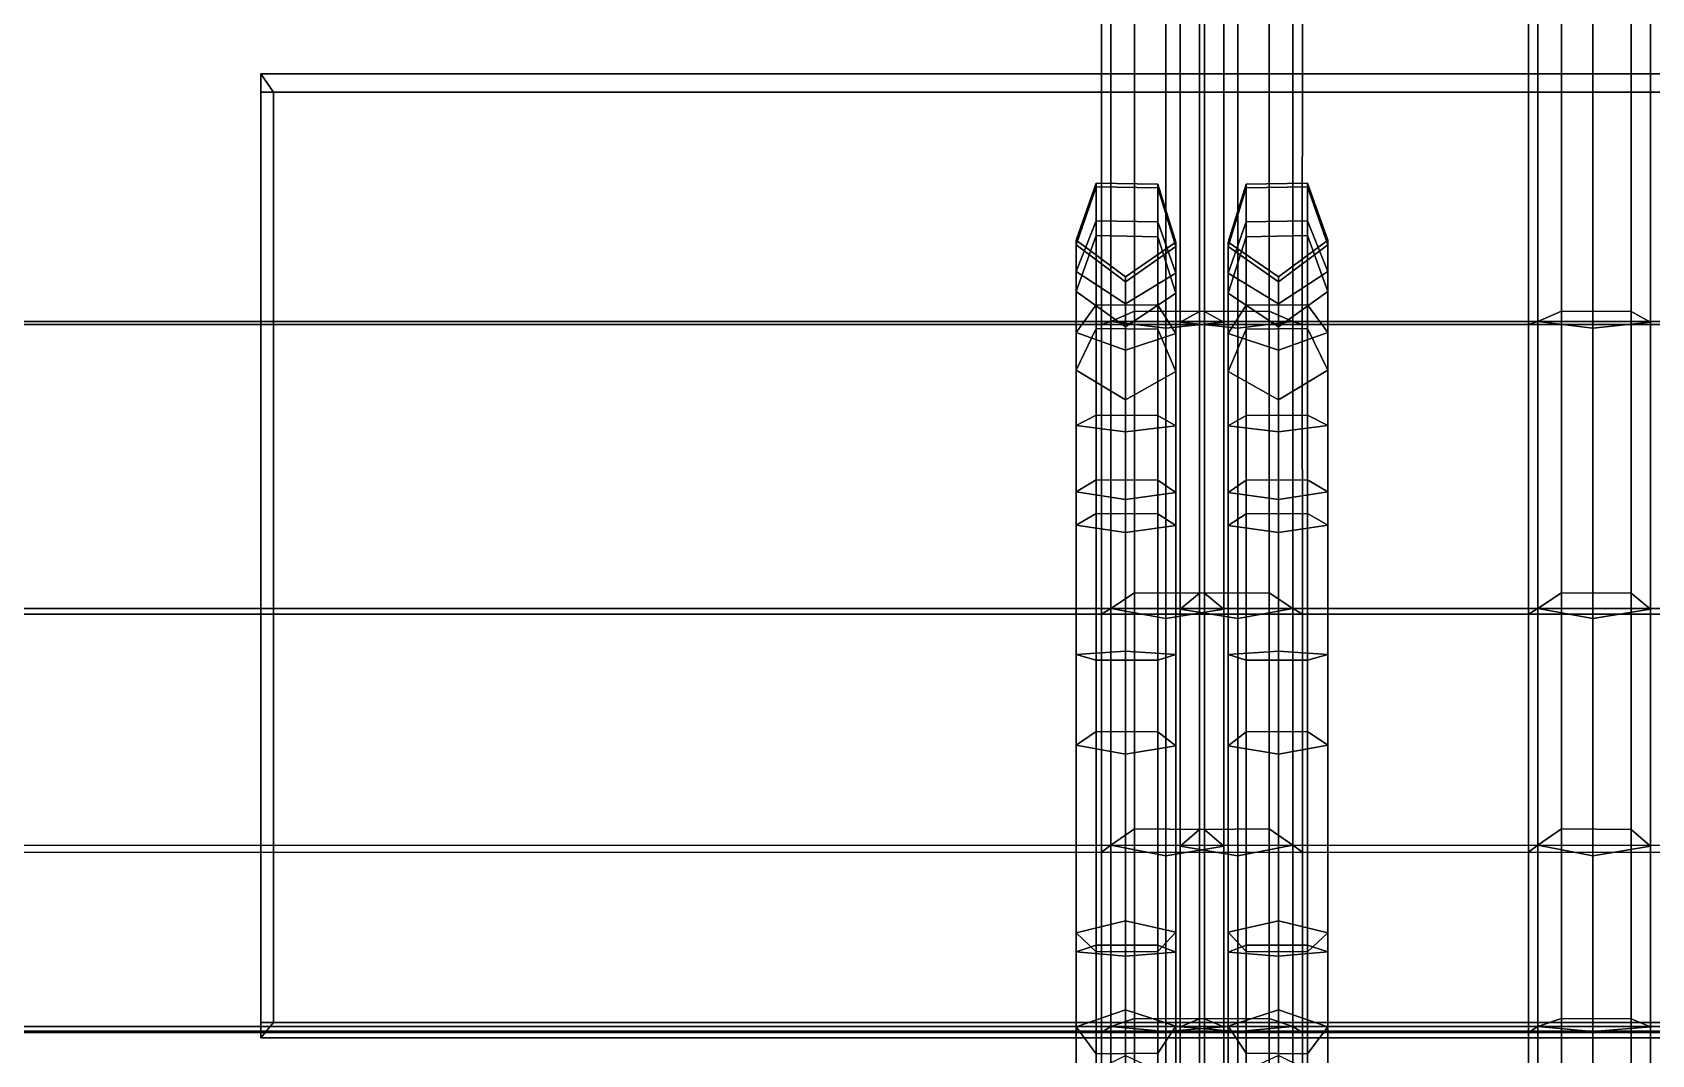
# Model space of a CAD drawing. Extents: x -252 to 252, y 0 to 101.
# Drawn here: x 184.57 to 200.5, y 20.88 to 30.93 of the extents above; entities that cross this region are included whole.
import ezdxf

# ---------------------------------------------------------------- set-up
doc = ezdxf.new("R2010")
doc.units = 0

msp = doc.modelspace()

# ---------------------------------------------------------------- linework, layer by layer
for points in [[(177.478668, 28.08486, 120.299828), (177.478668, 31.3508, 120.196831), (195.184677, 31.350771, 120.203072), (195.184677, 28.085831, 120.306038)], [(195.091949, 31.361679, 119.916084), (177.571457, 31.362648, 119.909859), (177.571716, 28.05822, 120.014549), (195.092224, 28.057987, 120.02076)], [(181.678436, 28.08486, -156.938309), (181.678436, 31.3508, -157.041306), (199.384445, 31.350771, -157.035065), (199.384445, 28.085831, -156.932098)], [(199.291718, 31.361679, -157.322052), (181.771225, 31.362648, -157.328278), (181.771469, 28.05822, -157.223587), (199.291992, 28.057987, -157.217377)], [(195.091949, 31.361679, 119.916084), (195.092224, 28.057987, 120.02076), (195.184677, 28.085831, 120.306038), (195.184677, 31.350771, 120.203072)], [(195.184677, 28.085831, 120.306038), (195.184677, 31.350771, 120.203072), (195.418335, 31.370859, 120.848442), (195.418335, 28.18792, 120.943123)], [(195.725952, 28.019117, 119.8899), (195.725952, 31.337872, 119.782509), (195.184677, 31.350771, 120.203072), (195.184677, 28.085831, 120.306038)], [(195.418335, 28.18792, 120.943123), (195.418335, 31.370859, 120.848442), (196.104126, 31.37015, 120.825722), (196.104126, 28.184299, 120.920418)], [(196.294098, 28.079967, 120.269722), (196.294098, 31.34976, 120.166664), (195.725952, 31.337872, 119.782509), (195.725952, 28.019117, 119.8899)], [(196.055923, 28.184299, -55.427856), (196.055923, 31.37015, -55.33316), (195.865952, 31.34976, -54.674103), (195.865952, 28.079967, -54.777161)], [(195.865952, 28.079967, -54.777161), (195.865952, 31.34976, -54.674103), (196.434097, 31.337872, -54.289948), (196.434097, 28.019117, -54.397339)], [(196.741714, 28.18792, -55.450562), (196.741714, 31.370859, -55.355881), (196.055923, 31.37015, -55.33316), (196.055923, 28.184299, -55.427856)], [(196.104126, 28.184299, 120.920418), (196.104126, 31.37015, 120.825722), (196.294098, 31.34976, 120.166664), (196.294098, 28.079967, 120.269722)], [(196.434097, 28.019117, -54.397339), (196.434097, 31.337872, -54.289948), (196.975372, 31.350771, -54.71051), (196.975372, 28.085831, -54.813477)], [(196.975372, 28.085831, -54.813477), (196.975372, 31.350771, -54.71051), (196.741714, 31.370859, -55.355881), (196.741714, 28.18792, -55.450562)], [(197.0681, 31.361679, -54.423523), (197.067825, 28.057987, -54.528198), (196.975372, 28.085831, -54.813477), (196.975372, 31.350771, -54.71051)], [(214.681381, 28.08486, -54.807266), (214.681381, 31.3508, -54.704269), (196.975372, 31.350771, -54.71051), (196.975372, 28.085831, -54.813477)], [(197.0681, 31.361679, -54.423523), (214.588593, 31.362648, -54.417297), (214.588348, 28.05822, -54.521988), (197.067825, 28.057987, -54.528198)], [(199.291718, 31.361679, -157.322052), (199.291992, 28.057987, -157.217377), (199.384445, 28.085831, -156.932098), (199.384445, 31.350771, -157.035065)], [(199.384445, 28.085831, -156.932098), (199.384445, 31.350771, -157.035065), (199.618103, 31.370859, -156.389694), (199.618103, 28.18792, -156.295013)], [(199.92572, 28.019117, -157.348236), (199.92572, 31.337872, -157.455627), (199.384445, 31.350771, -157.035065), (199.384445, 28.085831, -156.932098)], [(199.618103, 28.18792, -156.295013), (199.618103, 31.370859, -156.389694), (200.303894, 31.37015, -156.412415), (200.303894, 28.184299, -156.317719)], [(200.493866, 28.079967, -156.968414), (200.493866, 31.34976, -157.071472), (199.92572, 31.337872, -157.455627), (199.92572, 28.019117, -157.348236)], [(200.303894, 28.184299, -156.317719), (200.303894, 31.37015, -156.412415), (200.493866, 31.34976, -157.071472), (200.493866, 28.079967, -156.968414)], [(210.676132, 30.520674, 217.137054), (210.55069, 30.340174, 217.200333), (186.821014, 30.340174, 217.200333), (186.821014, 30.520674, 217.137054)], [(186.821014, 21.042135, 202.641571), (186.946457, 21.193691, 202.578308), (186.946457, 30.340174, 202.578308), (186.821014, 30.520674, 202.641571)], [(210.676132, 30.520674, 217.137054), (186.821014, 30.520674, 217.137054), (186.821014, 30.520674, 202.641571), (210.676132, 30.520674, 202.641571)], [(186.821014, 30.520674, 217.137054), (186.821014, 21.042135, 217.137054), (186.821014, 21.042135, 202.641571), (186.821014, 30.520674, 202.641571)], [(186.821014, 30.520674, 202.641571), (186.946457, 30.340174, 202.578308), (210.676132, 30.340174, 202.578308), (210.676132, 30.520674, 202.641571)], [(210.55069, 30.340174, 217.200333), (210.55069, 21.193691, 217.200333), (186.821014, 21.193691, 217.200333), (186.821014, 30.340174, 217.200333)], [(186.946457, 30.340174, 202.578308), (186.946457, 21.193691, 202.578308), (210.676132, 21.193691, 202.578308), (210.676132, 30.340174, 202.578308)], [(195.03978, 29.075703, -53.574966), (195.03978, 29.447998, -51.271744), (194.842575, 28.884644, -51.166534), (194.842575, 28.577467, -53.291565)], [(195.03978, 29.447998, -51.271744), (195.03978, 29.409588, -43.128204), (194.842575, 28.839375, -43.185074), (194.842575, 28.884644, -51.166534)], [(195.03978, 29.409588, -43.128204), (195.03978, 28.930525, -41.526627), (194.842575, 28.382309, -41.693398), (194.842575, 28.839375, -43.185074)], [(195.645813, 29.066545, -53.569473), (195.645813, 29.437653, -51.269669), (195.03978, 29.447998, -51.271744), (195.03978, 29.075703, -53.574966)], [(195.645813, 29.437653, -51.269669), (195.645813, 29.399136, -43.129089), (195.03978, 29.409588, -43.128204), (195.03978, 29.447998, -51.271744)], [(195.645813, 29.399136, -43.129089), (195.645813, 28.920467, -41.529938), (195.03978, 28.930525, -41.526627), (195.03978, 29.409588, -43.128204)], [(195.822968, 28.56266, -53.283508), (195.822968, 28.867884, -51.163849), (195.645813, 29.437653, -51.269669), (195.645813, 29.066545, -53.569473)], [(195.822968, 28.867884, -51.163849), (195.822968, 28.822451, -43.187317), (195.645813, 29.399136, -43.129089), (195.645813, 29.437653, -51.269669)], [(195.822968, 28.822451, -43.187317), (195.822968, 28.366018, -41.698524), (195.645813, 28.920467, -41.529938), (195.645813, 29.399136, -43.129089)], [(196.337097, 28.56266, 118.77607), (196.337097, 28.867884, 116.65641), (196.514252, 29.437653, 116.76223), (196.514252, 29.066545, 119.062035)], [(196.337097, 28.867884, 116.65641), (196.337097, 28.822451, 108.679878), (196.514252, 29.399136, 108.621651), (196.514252, 29.437653, 116.76223)], [(196.337097, 28.822451, 108.679878), (196.337097, 28.366018, 107.191086), (196.514252, 28.920467, 107.022499), (196.514252, 29.399136, 108.621651)], [(196.514252, 29.066545, 119.062035), (196.514252, 29.437653, 116.76223), (197.120285, 29.447998, 116.764305), (197.120285, 29.075703, 119.067528)], [(196.514252, 29.437653, 116.76223), (196.514252, 29.399136, 108.621651), (197.120285, 29.409588, 108.620766), (197.120285, 29.447998, 116.764305)], [(196.514252, 29.399136, 108.621651), (196.514252, 28.920467, 107.022499), (197.120285, 28.930525, 107.019188), (197.120285, 29.409588, 108.620766)], [(197.120285, 29.075703, 119.067528), (197.120285, 29.447998, 116.764305), (197.31749, 28.884644, 116.659096), (197.31749, 28.577467, 118.784126)], [(197.120285, 29.447998, 116.764305), (197.120285, 29.409588, 108.620766), (197.31749, 28.839375, 108.677635), (197.31749, 28.884644, 116.659096)], [(197.120285, 29.409588, 108.620766), (197.120285, 28.930525, 107.019188), (197.31749, 28.382309, 107.185959), (197.31749, 28.839375, 108.677635)], [(195.03978, 28.250811, -54.897232), (195.03978, 29.075703, -53.574966), (194.842575, 28.577467, -53.291565), (194.84256, 27.977509, -54.393555)], [(195.645813, 28.24577, -54.887817), (195.645813, 29.066545, -53.569473), (195.03978, 29.075703, -53.574966), (195.03978, 28.250811, -54.897232)], [(195.822968, 27.969389, -54.378662), (195.822968, 28.56266, -53.283508), (195.645813, 29.066545, -53.569473), (195.645813, 28.24577, -54.887817)], [(196.337097, 27.969389, 119.871223), (196.337097, 28.56266, 118.77607), (196.514252, 29.066545, 119.062035), (196.514252, 28.24577, 120.380379)], [(196.514252, 28.24577, 120.380379), (196.514252, 29.066545, 119.062035), (197.120285, 29.075703, 119.067528), (197.120285, 28.250811, 120.389793)], [(197.120285, 28.250811, 120.389793), (197.120285, 29.075703, 119.067528), (197.31749, 28.577467, 118.784126), (197.31749, 27.977509, 119.886116)], [(195.03978, 28.930525, -41.526627), (195.03978, 28.018412, -40.516891), (194.84256, 27.606424, -40.914551), (194.842575, 28.382309, -41.693398)], [(194.842575, 28.577467, -53.291565), (194.842575, 28.884644, -51.166534), (195.326675, 28.526104, -51.100006), (195.326675, 28.260366, -53.111206)], [(194.842575, 28.884644, -51.166534), (194.842575, 28.839375, -43.185074), (195.326675, 28.476515, -43.221619), (195.326675, 28.526104, -51.100006)], [(194.842575, 28.839375, -43.185074), (194.842575, 28.382309, -41.693398), (195.326675, 28.033419, -41.799698), (195.326675, 28.476515, -43.221619)], [(195.645813, 28.920467, -41.529938), (195.645813, 28.010845, -40.524101), (195.03978, 28.018412, -40.516891), (195.03978, 28.930525, -41.526627)], [(195.326675, 28.260366, -53.111206), (195.326675, 28.526104, -51.100006), (195.822968, 28.867884, -51.163849), (195.822968, 28.56266, -53.283508)], [(195.326675, 28.526104, -51.100006), (195.326675, 28.476515, -43.221619), (195.822968, 28.822451, -43.187317), (195.822968, 28.867884, -51.163849)], [(195.822968, 28.366018, -41.698524), (195.822968, 27.594181, -40.927002), (195.645813, 28.010845, -40.524101), (195.645813, 28.920467, -41.529938)], [(196.337097, 28.366018, 107.191086), (196.337097, 27.594181, 106.419563), (196.514252, 28.010845, 106.016663), (196.514252, 28.920467, 107.022499)], [(196.833374, 28.260366, 118.603767), (196.833374, 28.526104, 116.592567), (196.337097, 28.867884, 116.65641), (196.337097, 28.56266, 118.77607)], [(196.833374, 28.526104, 116.592567), (196.833374, 28.476515, 108.71418), (196.337097, 28.822451, 108.679878), (196.337097, 28.867884, 116.65641)], [(196.514252, 28.920467, 107.022499), (196.514252, 28.010845, 106.016663), (197.120285, 28.018412, 106.009453), (197.120285, 28.930525, 107.019188)], [(197.31749, 28.577467, 118.784126), (197.31749, 28.884644, 116.659096), (196.833374, 28.526104, 116.592567), (196.833374, 28.260366, 118.603767)], [(197.31749, 28.884644, 116.659096), (197.31749, 28.839375, 108.677635), (196.833374, 28.476515, 108.71418), (196.833374, 28.526104, 116.592567)], [(197.31749, 28.839375, 108.677635), (197.31749, 28.382309, 107.185959), (196.833374, 28.033419, 107.292259), (196.833374, 28.476515, 108.71418)], [(197.120285, 28.930525, 107.019188), (197.120285, 28.018412, 106.009453), (197.31749, 27.606424, 106.407112), (197.31749, 28.382309, 107.185959)], [(195.326675, 28.476515, -43.221619), (195.326675, 28.033419, -41.799698), (195.822968, 28.366018, -41.698524), (195.822968, 28.822451, -43.187317)], [(196.833374, 28.476515, 108.71418), (196.833374, 28.033419, 107.292259), (196.337097, 28.366018, 107.191086), (196.337097, 28.822451, 108.679878)], [(194.84256, 27.977509, -54.393555), (194.842575, 28.577467, -53.291565), (195.326675, 28.260366, -53.111206), (195.32666, 27.803577, -54.073151)], [(195.32666, 27.803577, -54.073151), (195.326675, 28.260366, -53.111206), (195.822968, 28.56266, -53.283508), (195.822968, 27.969389, -54.378662)], [(196.833389, 27.803577, 119.565712), (196.833374, 28.260366, 118.603767), (196.337097, 28.56266, 118.77607), (196.337097, 27.969389, 119.871223)], [(197.31749, 27.977509, 119.886116), (197.31749, 28.577467, 118.784126), (196.833374, 28.260366, 118.603767), (196.833389, 27.803577, 119.565712)], [(194.842575, 28.382309, -41.693398), (194.84256, 27.606424, -40.914551), (195.326675, 27.316078, -41.203506), (195.326675, 28.033419, -41.799698)], [(195.326675, 28.033419, -41.799698), (195.326675, 27.316078, -41.203506), (195.822968, 27.594181, -40.927002), (195.822968, 28.366018, -41.698524)], [(196.833374, 28.033419, 107.292259), (196.833374, 27.316078, 106.696068), (196.337097, 27.594181, 106.419563), (196.337097, 28.366018, 107.191086)], [(197.31749, 28.382309, 107.185959), (197.31749, 27.606424, 106.407112), (196.833374, 27.316078, 106.696068), (196.833374, 28.033419, 107.292259)], [(195.03978, 27.164309, -55.393799), (195.03978, 28.250811, -54.897232), (194.84256, 27.977509, -54.393555), (194.842575, 27.064062, -54.829636)], [(195.645813, 27.162468, -55.383484), (195.645813, 28.24577, -54.887817), (195.03978, 28.250811, -54.897232), (195.03978, 27.164309, -55.393799)], [(195.822968, 27.061089, -54.813248), (195.822968, 27.969389, -54.378662), (195.645813, 28.24577, -54.887817), (195.645813, 27.162468, -55.383484)], [(196.337097, 27.061089, 120.305809), (196.337097, 27.969389, 119.871223), (196.514252, 28.24577, 120.380379), (196.514252, 27.162468, 120.876045)], [(196.514252, 27.162468, 120.876045), (196.514252, 28.24577, 120.380379), (197.120285, 28.250811, 120.389793), (197.12027, 27.164309, 120.88636)], [(197.12027, 27.164309, 120.88636), (197.120285, 28.250811, 120.389793), (197.31749, 27.977509, 119.886116), (197.31749, 27.064062, 120.322197)], [(195.184677, 25.264999, 120.757713), (177.478668, 25.263659, 120.752007), (177.478668, 28.08486, 120.299828), (195.184677, 28.085831, 120.306038)], [(177.571716, 28.05822, 120.014549), (177.571655, 25.20673, 120.470039), (195.091934, 25.207611, 120.476234), (195.092224, 28.057987, 120.02076)], [(199.384445, 25.264999, -156.480423), (181.678436, 25.263659, -156.48613), (181.678436, 28.08486, -156.938309), (199.384445, 28.085831, -156.932098)], [(181.771469, 28.05822, -157.223587), (181.771423, 25.20673, -156.768097), (199.291702, 25.207611, -156.761902), (199.291992, 28.057987, -157.217377)], [(195.092224, 28.057987, 120.02076), (195.091934, 25.207611, 120.476234), (195.184677, 25.264999, 120.757713), (195.184677, 28.085831, 120.306038)], [(195.184677, 25.264999, 120.757713), (195.184677, 28.085831, 120.306038), (195.418335, 28.18792, 120.943123), (195.418335, 25.418922, 121.385033)], [(195.725952, 25.164833, 120.349434), (195.725952, 28.019117, 119.8899), (195.184677, 28.085831, 120.306038), (195.184677, 25.264999, 120.757713)], [(195.418335, 25.418922, 121.385033), (195.418335, 28.18792, 120.943123), (196.104126, 28.184299, 120.920418), (196.104126, 25.413471, 121.362831)], [(196.294098, 25.256428, 120.722786), (196.294098, 28.079967, 120.269722), (195.725952, 28.019117, 119.8899), (195.725952, 25.164833, 120.349434)], [(196.055923, 25.413471, -55.87027), (196.055923, 28.184299, -55.427856), (195.865952, 28.079967, -54.777161), (195.865952, 25.256428, -55.230225)], [(195.865952, 25.256428, -55.230225), (195.865952, 28.079967, -54.777161), (196.434097, 28.019117, -54.397339), (196.434097, 25.164833, -54.856873)], [(196.741714, 25.418922, -55.892471), (196.741714, 28.18792, -55.450562), (196.055923, 28.184299, -55.427856), (196.055923, 25.413471, -55.87027)], [(196.104126, 25.413471, 121.362831), (196.104126, 28.184299, 120.920418), (196.294098, 28.079967, 120.269722), (196.294098, 25.256428, 120.722786)], [(196.434097, 25.164833, -54.856873), (196.434097, 28.019117, -54.397339), (196.975372, 28.085831, -54.813477), (196.975372, 25.264999, -55.265152)], [(196.975372, 25.264999, -55.265152), (196.975372, 28.085831, -54.813477), (196.741714, 28.18792, -55.450562), (196.741714, 25.418922, -55.892471)], [(196.975372, 25.264999, -55.265152), (214.681381, 25.263659, -55.259445), (214.681381, 28.08486, -54.807266), (196.975372, 28.085831, -54.813477)], [(197.067825, 28.057987, -54.528198), (197.068115, 25.207611, -54.983673), (196.975372, 25.264999, -55.265152), (196.975372, 28.085831, -54.813477)], [(214.588348, 28.05822, -54.521988), (214.588394, 25.20673, -54.977478), (197.068115, 25.207611, -54.983673), (197.067825, 28.057987, -54.528198)], [(199.291992, 28.057987, -157.217377), (199.291702, 25.207611, -156.761902), (199.384445, 25.264999, -156.480423), (199.384445, 28.085831, -156.932098)], [(199.384445, 25.264999, -156.480423), (199.384445, 28.085831, -156.932098), (199.618103, 28.18792, -156.295013), (199.618103, 25.418922, -155.853104)], [(199.92572, 25.164833, -156.888702), (199.92572, 28.019117, -157.348236), (199.384445, 28.085831, -156.932098), (199.384445, 25.264999, -156.480423)], [(199.618103, 25.418922, -155.853104), (199.618103, 28.18792, -156.295013), (200.303894, 28.184299, -156.317719), (200.303894, 25.413471, -155.875305)], [(200.493866, 25.256428, -156.51535), (200.493866, 28.079967, -156.968414), (199.92572, 28.019117, -157.348236), (199.92572, 25.164833, -156.888702)], [(200.303894, 25.413471, -155.875305), (200.303894, 28.184299, -156.317719), (200.493866, 28.079967, -156.968414), (200.493866, 25.256428, -156.51535)], [(195.03978, 28.018412, -40.516891), (195.03978, 26.528133, -40.12822), (194.842575, 26.40974, -40.688522), (194.84256, 27.606424, -40.914551)], [(194.842575, 27.064062, -54.829636), (194.84256, 27.977509, -54.393555), (195.32666, 27.803577, -54.073151), (195.32666, 27.000288, -54.470627)], [(195.645813, 28.010845, -40.524101), (195.645813, 26.525944, -40.138336), (195.03978, 26.528133, -40.12822), (195.03978, 28.018412, -40.516891)], [(195.32666, 27.000288, -54.470627), (195.32666, 27.803577, -54.073151), (195.822968, 27.969389, -54.378662), (195.822968, 27.061089, -54.813248)], [(195.822968, 27.594181, -40.927002), (195.822968, 26.406208, -40.70536), (195.645813, 26.525944, -40.138336), (195.645813, 28.010845, -40.524101)], [(196.337097, 27.594181, 106.419563), (196.337097, 26.406208, 106.197922), (196.514252, 26.525944, 105.630898), (196.514252, 28.010845, 106.016663)], [(196.833389, 27.000288, 119.963188), (196.833389, 27.803577, 119.565712), (196.337097, 27.969389, 119.871223), (196.337097, 27.061089, 120.305809)], [(196.514252, 28.010845, 106.016663), (196.514252, 26.525944, 105.630898), (197.120285, 26.528133, 105.620781), (197.120285, 28.018412, 106.009453)], [(197.31749, 27.064062, 120.322197), (197.31749, 27.977509, 119.886116), (196.833389, 27.803577, 119.565712), (196.833389, 27.000288, 119.963188)], [(197.120285, 28.018412, 106.009453), (197.120285, 26.528133, 105.620781), (197.31749, 26.40974, 106.181084), (197.31749, 27.606424, 106.407112)], [(194.84256, 27.606424, -40.914551), (194.842575, 26.40974, -40.688522), (195.326675, 26.334404, -41.045341), (195.326675, 27.316078, -41.203506)], [(195.326675, 27.316078, -41.203506), (195.326675, 26.334404, -41.045341), (195.822968, 26.406208, -40.70536), (195.822968, 27.594181, -40.927002)], [(196.833374, 27.316078, 106.696068), (196.833374, 26.334404, 106.537903), (196.337097, 26.406208, 106.197922), (196.337097, 27.594181, 106.419563)], [(197.31749, 27.606424, 106.407112), (197.31749, 26.40974, 106.181084), (196.833374, 26.334404, 106.537903), (196.833374, 27.316078, 106.696068)], [(195.03978, 26.197731, -55.504181), (195.03978, 27.164309, -55.393799), (194.842575, 27.064062, -54.829636), (194.842575, 26.084028, -54.941925)], [(195.645813, 26.195656, -55.493805), (195.645813, 27.162468, -55.383484), (195.03978, 27.164309, -55.393799), (195.03978, 26.197731, -55.504181)], [(195.822968, 26.080647, -54.925568), (195.822968, 27.061089, -54.813248), (195.645813, 27.162468, -55.383484), (195.645813, 26.195656, -55.493805)], [(196.337097, 26.080647, 120.418129), (196.337097, 27.061089, 120.305809), (196.514252, 27.162468, 120.876045), (196.514252, 26.195656, 120.986366)], [(196.514252, 26.195656, 120.986366), (196.514252, 27.162468, 120.876045), (197.12027, 27.164309, 120.88636), (197.12027, 26.197731, 120.996742)], [(197.12027, 26.197731, 120.996742), (197.12027, 27.164309, 120.88636), (197.31749, 27.064062, 120.322197), (197.31749, 26.084028, 120.434486)], [(194.842575, 26.084028, -54.941925), (194.842575, 27.064062, -54.829636), (195.32666, 27.000288, -54.470627), (195.326675, 26.011662, -54.584839)], [(195.326675, 26.011662, -54.584839), (195.32666, 27.000288, -54.470627), (195.822968, 27.061089, -54.813248), (195.822968, 26.080647, -54.925568)], [(196.833374, 26.011662, 120.0774), (196.833389, 27.000288, 119.963188), (196.337097, 27.061089, 120.305809), (196.337097, 26.080647, 120.418129)], [(197.31749, 26.084028, 120.434486), (197.31749, 27.064062, 120.322197), (196.833389, 27.000288, 119.963188), (196.833374, 26.011662, 120.0774)], [(195.03978, 26.528133, -40.12822), (195.03978, 24.756386, -40.27813), (194.842575, 24.810932, -40.86525), (194.842575, 26.40974, -40.688522)], [(195.645813, 26.525944, -40.138336), (195.645813, 24.757395, -40.28875), (195.03978, 24.756386, -40.27813), (195.03978, 26.528133, -40.12822)], [(195.822968, 26.406208, -40.70536), (195.822968, 24.812553, -40.882622), (195.645813, 24.757395, -40.28875), (195.645813, 26.525944, -40.138336)], [(196.337097, 26.406208, 106.197922), (196.337097, 24.812553, 106.375183), (196.514252, 24.757395, 105.781311), (196.514252, 26.525944, 105.630898)], [(196.514252, 26.525944, 105.630898), (196.514252, 24.757395, 105.781311), (197.120285, 24.756386, 105.770691), (197.120285, 26.528133, 105.620781)], [(197.120285, 26.528133, 105.620781), (197.120285, 24.756386, 105.770691), (197.31749, 24.810932, 106.357811), (197.31749, 26.40974, 106.181084)], [(194.842575, 26.40974, -40.688522), (194.842575, 24.810932, -40.86525), (195.326675, 24.845654, -41.211365), (195.326675, 26.334404, -41.045341)], [(195.326675, 26.334404, -41.045341), (195.326675, 24.845654, -41.211365), (195.822968, 24.812553, -40.882622), (195.822968, 26.406208, -40.70536)], [(196.833374, 26.334404, 106.537903), (196.833374, 24.845654, 106.703926), (196.337097, 24.812553, 106.375183), (196.337097, 26.406208, 106.197922)], [(197.31749, 26.40974, 106.181084), (197.31749, 24.810932, 106.357811), (196.833374, 24.845654, 106.703926), (196.833374, 26.334404, 106.537903)], [(195.03978, 24.054712, -55.776642), (195.03978, 26.197731, -55.504181), (194.842575, 26.084028, -54.941925), (194.842575, 23.91835, -55.219727)], [(195.645813, 24.052187, -55.766235), (195.645813, 26.195656, -55.493805), (195.03978, 26.197731, -55.504181), (195.03978, 24.054712, -55.776642)], [(195.822968, 23.914297, -55.2034), (195.822968, 26.080647, -54.925568), (195.645813, 26.195656, -55.493805), (195.645813, 24.052187, -55.766235)], [(196.337097, 23.914297, 120.695961), (196.337097, 26.080647, 120.418129), (196.514252, 26.195656, 120.986366), (196.514252, 24.052187, 121.258797)], [(196.514252, 24.052187, 121.258797), (196.514252, 26.195656, 120.986366), (197.12027, 26.197731, 120.996742), (197.120285, 24.054712, 121.269203)], [(197.120285, 24.054712, 121.269203), (197.12027, 26.197731, 120.996742), (197.31749, 26.084028, 120.434486), (197.31749, 23.91835, 120.712288)], [(194.842575, 23.91835, -55.219727), (194.842575, 26.084028, -54.941925), (195.326675, 26.011662, -54.584839), (195.326675, 23.831564, -54.865631)], [(195.326675, 23.831564, -54.865631), (195.326675, 26.011662, -54.584839), (195.822968, 26.080647, -54.925568), (195.822968, 23.914297, -55.2034)], [(196.833374, 23.831564, 120.358192), (196.833374, 26.011662, 120.0774), (196.337097, 26.080647, 120.418129), (196.337097, 23.914297, 120.695961)], [(197.31749, 23.91835, 120.712288), (197.31749, 26.084028, 120.434486), (196.833374, 26.011662, 120.0774), (196.833374, 23.831564, 120.358192)], [(195.184677, 22.936291, 121.329536), (195.184677, 25.264999, 120.757713), (195.418335, 25.418922, 121.385033), (195.418335, 23.096659, 121.954872)], [(195.418335, 23.096659, 121.954872), (195.418335, 25.418922, 121.385033), (196.104126, 25.413471, 121.362831), (196.104126, 23.090977, 121.932686)], [(196.055923, 23.090977, -56.440125), (196.055923, 25.413471, -55.87027), (195.865952, 25.256428, -55.230225), (195.865952, 22.927092, -55.801559)], [(196.741714, 23.096659, -56.462311), (196.741714, 25.418922, -55.892471), (196.055923, 25.413471, -55.87027), (196.055923, 23.090977, -56.440125)], [(196.104126, 23.090977, 121.932686), (196.104126, 25.413471, 121.362831), (196.294098, 25.256428, 120.722786), (196.294098, 22.927092, 121.294121)], [(196.975372, 22.936291, -55.836975), (196.975372, 25.264999, -55.265152), (196.741714, 25.418922, -55.892471), (196.741714, 23.096659, -56.462311)], [(199.384445, 22.936291, -155.9086), (199.384445, 25.264999, -156.480423), (199.618103, 25.418922, -155.853104), (199.618103, 23.096659, -155.283264)], [(199.618103, 23.096659, -155.283264), (199.618103, 25.418922, -155.853104), (200.303894, 25.413471, -155.875305), (200.303894, 23.090977, -155.30545)], [(200.303894, 23.090977, -155.30545), (200.303894, 25.413471, -155.875305), (200.493866, 25.256428, -156.51535), (200.493866, 22.927092, -155.944016)], [(177.478668, 22.934761, 121.323784), (177.478668, 25.263659, 120.752007), (195.184677, 25.264999, 120.757713), (195.184677, 22.936291, 121.329536)], [(195.091934, 25.207611, 120.476234), (177.571655, 25.20673, 120.470039), (177.571655, 22.864901, 121.045189), (195.091949, 22.866165, 121.05143)], [(181.678436, 22.934761, -155.914352), (181.678436, 25.263659, -156.48613), (199.384445, 25.264999, -156.480423), (199.384445, 22.936291, -155.9086)], [(199.291702, 25.207611, -156.761902), (181.771423, 25.20673, -156.768097), (181.771423, 22.864901, -156.192947), (199.291718, 22.866165, -156.186707)], [(195.091934, 25.207611, 120.476234), (195.091949, 22.866165, 121.05143), (195.184677, 22.936291, 121.329536), (195.184677, 25.264999, 120.757713)], [(195.725952, 22.831493, 120.921669), (195.725952, 25.164833, 120.349434), (195.184677, 25.264999, 120.757713), (195.184677, 22.936291, 121.329536)], [(196.294098, 22.927092, 121.294121), (196.294098, 25.256428, 120.722786), (195.725952, 25.164833, 120.349434), (195.725952, 22.831493, 120.921669)], [(195.865952, 22.927092, -55.801559), (195.865952, 25.256428, -55.230225), (196.434097, 25.164833, -54.856873), (196.434097, 22.831493, -55.429108)], [(196.434097, 22.831493, -55.429108), (196.434097, 25.164833, -54.856873), (196.975372, 25.264999, -55.265152), (196.975372, 22.936291, -55.836975)], [(214.681381, 22.934761, -55.831223), (214.681381, 25.263659, -55.259445), (196.975372, 25.264999, -55.265152), (196.975372, 22.936291, -55.836975)], [(197.068115, 25.207611, -54.983673), (197.0681, 22.866165, -55.558868), (196.975372, 22.936291, -55.836975), (196.975372, 25.264999, -55.265152)], [(197.068115, 25.207611, -54.983673), (214.588394, 25.20673, -54.977478), (214.588394, 22.864901, -55.552628), (197.0681, 22.866165, -55.558868)], [(199.291702, 25.207611, -156.761902), (199.291718, 22.866165, -156.186707), (199.384445, 22.936291, -155.9086), (199.384445, 25.264999, -156.480423)], [(199.92572, 22.831493, -156.316467), (199.92572, 25.164833, -156.888702), (199.384445, 25.264999, -156.480423), (199.384445, 22.936291, -155.9086)], [(200.493866, 22.927092, -155.944016), (200.493866, 25.256428, -156.51535), (199.92572, 25.164833, -156.888702), (199.92572, 22.831493, -156.316467)], [(194.842575, 24.810932, -40.86525), (194.842575, 22.07387, -41.626007), (195.326675, 22.191843, -41.971069), (195.326675, 24.845654, -41.211365)], [(195.03978, 24.756386, -40.27813), (195.03978, 21.888472, -41.083755), (194.842575, 22.07387, -41.626007), (194.842575, 24.810932, -40.86525)], [(195.645813, 24.757395, -40.28875), (195.645813, 21.891878, -41.093384), (195.03978, 21.888472, -41.083755), (195.03978, 24.756386, -40.27813)], [(195.326675, 24.845654, -41.211365), (195.326675, 22.191843, -41.971069), (195.822968, 22.079372, -41.641861), (195.822968, 24.812553, -40.882622)], [(195.822968, 24.812553, -40.882622), (195.822968, 22.079372, -41.641861), (195.645813, 21.891878, -41.093384), (195.645813, 24.757395, -40.28875)], [(196.833374, 24.845654, 106.703926), (196.833374, 22.191843, 107.463631), (196.337097, 22.079372, 107.134422), (196.337097, 24.812553, 106.375183)], [(196.337097, 24.812553, 106.375183), (196.337097, 22.079372, 107.134422), (196.514252, 21.891878, 106.585945), (196.514252, 24.757395, 105.781311)], [(196.514252, 24.757395, 105.781311), (196.514252, 21.891878, 106.585945), (197.120285, 21.888472, 106.576317), (197.120285, 24.756386, 105.770691)], [(197.31749, 24.810932, 106.357811), (197.31749, 22.07387, 107.118568), (196.833374, 22.191843, 107.463631), (196.833374, 24.845654, 106.703926)], [(197.120285, 24.756386, 105.770691), (197.120285, 21.888472, 106.576317), (197.31749, 22.07387, 107.118568), (197.31749, 24.810932, 106.357811)], [(195.03978, 21.953234, -56.23024), (195.03978, 24.054712, -55.776642), (194.842575, 23.91835, -55.219727), (194.842575, 21.886963, -55.660675)], [(195.645813, 21.952021, -56.219421), (195.645813, 24.052187, -55.766235), (195.03978, 24.054712, -55.776642), (195.03978, 21.953234, -56.23024)], [(196.514252, 21.952021, 121.711983), (196.514252, 24.052187, 121.258797), (197.120285, 24.054712, 121.269203), (197.120285, 21.953234, 121.722801)], [(197.120285, 21.953234, 121.722801), (197.120285, 24.054712, 121.269203), (197.31749, 23.91835, 120.712288), (197.31749, 21.886963, 121.153236)], [(194.842575, 21.886963, -55.660675), (194.842575, 23.91835, -55.219727), (195.326675, 23.831564, -54.865631), (195.326675, 21.844782, -55.298767)], [(195.326675, 21.844782, -55.298767), (195.326675, 23.831564, -54.865631), (195.822968, 23.914297, -55.2034), (195.822968, 21.884995, -55.643799)], [(195.822968, 21.884995, -55.643799), (195.822968, 23.914297, -55.2034), (195.645813, 24.052187, -55.766235), (195.645813, 21.952021, -56.219421)], [(196.337097, 21.884995, 121.13636), (196.337097, 23.914297, 120.695961), (196.514252, 24.052187, 121.258797), (196.514252, 21.952021, 121.711983)], [(196.833374, 21.844782, 120.791328), (196.833374, 23.831564, 120.358192), (196.337097, 23.914297, 120.695961), (196.337097, 21.884995, 121.13636)], [(197.31749, 21.886963, 121.153236), (197.31749, 23.91835, 120.712288), (196.833374, 23.831564, 120.358192), (196.833374, 21.844782, 120.791328)], [(195.184525, 21.153934, 121.787895), (195.184677, 22.936291, 121.329536), (195.418335, 23.096659, 121.954872), (195.418335, 21.23052, 122.429482)], [(195.418335, 21.23052, 122.429482), (195.418335, 23.096659, 121.954872), (196.104126, 23.090977, 121.932686), (196.104126, 21.227802, 122.406792)], [(196.055923, 21.227802, -56.91423), (196.055923, 23.090977, -56.440125), (195.865952, 22.927092, -55.801559), (195.865952, 21.149532, -56.259552)], [(196.741714, 21.23052, -56.93692), (196.741714, 23.096659, -56.462311), (196.055923, 23.090977, -56.440125), (196.055923, 21.227802, -56.91423)], [(196.104126, 21.227802, 122.406792), (196.104126, 23.090977, 121.932686), (196.294098, 22.927092, 121.294121), (196.294098, 21.149532, 121.752113)], [(196.97554, 21.153934, -56.295334), (196.975372, 22.936291, -55.836975), (196.741714, 23.096659, -56.462311), (196.741714, 21.23052, -56.93692)], [(199.384277, 21.153934, -155.450241), (199.384445, 22.936291, -155.9086), (199.618103, 23.096659, -155.283264), (199.618103, 21.23052, -154.808655)], [(199.618103, 21.23052, -154.808655), (199.618103, 23.096659, -155.283264), (200.303894, 23.090977, -155.30545), (200.303894, 21.227802, -154.831345)], [(200.303894, 21.227802, -154.831345), (200.303894, 23.090977, -155.30545), (200.493866, 22.927092, -155.944016), (200.493866, 21.149532, -155.486023)], [(195.184525, 21.153934, 121.787895), (177.478638, 21.153006, 121.781792), (177.478668, 22.934761, 121.323784), (195.184677, 22.936291, 121.329536)], [(177.571655, 22.864901, 121.045189), (177.571106, 21.094227, 121.500267), (195.091644, 21.095037, 121.505989), (195.091949, 22.866165, 121.05143)], [(199.384277, 21.153934, -155.450241), (181.678406, 21.153006, -155.456345), (181.678436, 22.934761, -155.914352), (199.384445, 22.936291, -155.9086)], [(181.771423, 22.864901, -156.192947), (181.770874, 21.094227, -155.737869), (199.291397, 21.095037, -155.732147), (199.291718, 22.866165, -156.186707)], [(195.091949, 22.866165, 121.05143), (195.091644, 21.095037, 121.505989), (195.184525, 21.153934, 121.787895), (195.184677, 22.936291, 121.329536)], [(195.725952, 21.103878, 121.370415), (195.725952, 22.831493, 120.921669), (195.184677, 22.936291, 121.329536), (195.184525, 21.153934, 121.787895)], [(196.294098, 21.149532, 121.752113), (196.294098, 22.927092, 121.294121), (195.725952, 22.831493, 120.921669), (195.725952, 21.103878, 121.370415)], [(195.865952, 21.149532, -56.259552), (195.865952, 22.927092, -55.801559), (196.434097, 22.831493, -55.429108), (196.434097, 21.103878, -55.877853)], [(196.434097, 21.103878, -55.877853), (196.434097, 22.831493, -55.429108), (196.975372, 22.936291, -55.836975), (196.97554, 21.153934, -56.295334)], [(196.97554, 21.153934, -56.295334), (214.681412, 21.153006, -56.28923), (214.681381, 22.934761, -55.831223), (196.975372, 22.936291, -55.836975)], [(197.0681, 22.866165, -55.558868), (197.06842, 21.095037, -56.013428), (196.97554, 21.153934, -56.295334), (196.975372, 22.936291, -55.836975)], [(214.588394, 22.864901, -55.552628), (214.588943, 21.094227, -56.007706), (197.06842, 21.095037, -56.013428), (197.0681, 22.866165, -55.558868)], [(199.291718, 22.866165, -156.186707), (199.291397, 21.095037, -155.732147), (199.384277, 21.153934, -155.450241), (199.384445, 22.936291, -155.9086)], [(199.92572, 21.103878, -155.867722), (199.92572, 22.831493, -156.316467), (199.384445, 22.936291, -155.9086), (199.384277, 21.153934, -155.450241)], [(200.493866, 21.149532, -155.486023), (200.493866, 22.927092, -155.944016), (199.92572, 22.831493, -156.316467), (199.92572, 21.103878, -155.867722)], [(194.842575, 22.07387, -41.626007), (194.842575, 21.149303, -42.067413), (195.32666, 21.317327, -42.39151), (195.326675, 22.191843, -41.971069)], [(195.326675, 22.191843, -41.971069), (195.32666, 21.317327, -42.39151), (195.822968, 21.15716, -42.082809), (195.822968, 22.079372, -41.641861)], [(196.833374, 22.191843, 107.463631), (196.833389, 21.317327, 107.884071), (196.337097, 21.15716, 107.575371), (196.337097, 22.079372, 107.134422)], [(197.31749, 22.07387, 107.118568), (197.31749, 21.149303, 107.559975), (196.833389, 21.317327, 107.884071), (196.833374, 22.191843, 107.463631)], [(195.03978, 21.888472, -41.083755), (195.03978, 20.885307, -41.558891), (194.842575, 21.149303, -42.067413), (194.842575, 22.07387, -41.626007)], [(195.822968, 22.079372, -41.641861), (195.822968, 21.15716, -42.082809), (195.645813, 20.890156, -41.56852), (195.645813, 21.891878, -41.093384)], [(196.337097, 22.079372, 107.134422), (196.337097, 21.15716, 107.575371), (196.514252, 20.890156, 107.061081), (196.514252, 21.891878, 106.585945)], [(197.120285, 21.888472, 106.576317), (197.12027, 20.885307, 107.051453), (197.31749, 21.149303, 107.559975), (197.31749, 22.07387, 107.118568)], [(195.03978, 20.589447, -56.639435), (195.03978, 21.953234, -56.23024), (194.842575, 21.886963, -55.660675), (194.842575, 20.513542, -56.070831)], [(194.842575, 20.513542, -56.070831), (194.842575, 21.886963, -55.660675), (195.326675, 21.844782, -55.298767), (195.326675, 20.465231, -55.709351)], [(195.645813, 20.58807, -56.628555), (195.645813, 21.952021, -56.219421), (195.03978, 21.953234, -56.23024), (195.03978, 20.589447, -56.639435)], [(195.645813, 21.891878, -41.093384), (195.645813, 20.890156, -41.56852), (195.03978, 20.885307, -41.558891), (195.03978, 21.888472, -41.083755)], [(195.326675, 20.465231, -55.709351), (195.326675, 21.844782, -55.298767), (195.822968, 21.884995, -55.643799), (195.822968, 20.511292, -56.054459)], [(195.822968, 20.511292, -56.054459), (195.822968, 21.884995, -55.643799), (195.645813, 21.952021, -56.219421), (195.645813, 20.58807, -56.628555)], [(196.337097, 20.511292, 121.54702), (196.337097, 21.884995, 121.13636), (196.514252, 21.952021, 121.711983), (196.514252, 20.58807, 122.121117)], [(196.833374, 20.465231, 121.201912), (196.833374, 21.844782, 120.791328), (196.337097, 21.884995, 121.13636), (196.337097, 20.511292, 121.54702)], [(196.514252, 20.58807, 122.121117), (196.514252, 21.952021, 121.711983), (197.120285, 21.953234, 121.722801), (197.120285, 20.589447, 122.131996)], [(196.514252, 21.891878, 106.585945), (196.514252, 20.890156, 107.061081), (197.12027, 20.885307, 107.051453), (197.120285, 21.888472, 106.576317)], [(197.31749, 20.513542, 121.563393), (197.31749, 21.886963, 121.153236), (196.833374, 21.844782, 120.791328), (196.833374, 20.465231, 121.201912)], [(197.120285, 20.589447, 122.131996), (197.120285, 21.953234, 121.722801), (197.31749, 21.886963, 121.153236), (197.31749, 20.513542, 121.563393)], [(186.821014, 21.042135, 217.137054), (186.821014, 21.193691, 217.200333), (210.55069, 21.193691, 217.200333), (210.676132, 21.042116, 217.137054)], [(210.676132, 21.042135, 202.641571), (210.676132, 21.193691, 202.578308), (186.946457, 21.193691, 202.578308), (186.821014, 21.042135, 202.641571)], [(194.842575, 21.149303, -42.067413), (194.842575, 20.627499, -42.532776), (195.32666, 20.868469, -42.806564), (195.32666, 21.317327, -42.39151)], [(195.184677, 20.168886, 121.946693), (195.184525, 21.153934, 121.787895), (195.418335, 21.23052, 122.429482), (195.418335, 20.057257, 122.565712)], [(195.32666, 21.317327, -42.39151), (195.32666, 20.868469, -42.806564), (195.822968, 20.638727, -42.54567), (195.822968, 21.15716, -42.082809)], [(195.418335, 20.057257, 122.565712), (195.418335, 21.23052, 122.429482), (196.104126, 21.227802, 122.406792), (196.104126, 20.064901, 122.543999)], [(196.055923, 20.064901, -57.051437), (196.055923, 21.227802, -56.91423), (195.865952, 21.149532, -56.259552), (195.865952, 20.181246, -56.419693)], [(196.741714, 20.057257, -57.073151), (196.741714, 21.23052, -56.93692), (196.055923, 21.227802, -56.91423), (196.055923, 20.064901, -57.051437)], [(196.104126, 20.064901, 122.543999), (196.104126, 21.227802, 122.406792), (196.294098, 21.149532, 121.752113), (196.294098, 20.181246, 121.912254)], [(196.833389, 21.317327, 107.884071), (196.833389, 20.868469, 108.299126), (196.337097, 20.638727, 108.038231), (196.337097, 21.15716, 107.575371)], [(196.975372, 20.168886, -56.454132), (196.97554, 21.153934, -56.295334), (196.741714, 21.23052, -56.93692), (196.741714, 20.057257, -57.073151)], [(197.31749, 21.149303, 107.559975), (197.31749, 20.627499, 108.025337), (196.833389, 20.868469, 108.299126), (196.833389, 21.317327, 107.884071)], [(199.384445, 20.168886, -155.291443), (199.384277, 21.153934, -155.450241), (199.618103, 21.23052, -154.808655), (199.618103, 20.057257, -154.672424)], [(199.618103, 20.057257, -154.672424), (199.618103, 21.23052, -154.808655), (200.303894, 21.227802, -154.831345), (200.303894, 20.064901, -154.694138)], [(200.303894, 20.064901, -154.694138), (200.303894, 21.227802, -154.831345), (200.493866, 21.149532, -155.486023), (200.493866, 20.181246, -155.325882)], [(173.486786, 21.105835, 217.815475), (173.486786, 21.105835, 200.184692), (240.904663, 21.105835, 200.184692), (240.904663, 21.105835, 217.815536)], [(173.486786, -0.033936, 217.815475), (173.486786, 21.105835, 217.815475), (240.904663, 21.105835, 217.815536), (240.904663, -0.033936, 217.815506)], [(173.486786, 21.105835, 200.184692), (173.486786, 20.758301, 199.681946), (240.904663, 20.758301, 199.681946), (240.904663, 21.105835, 200.184692)], [(177.478668, 20.170946, 121.941444), (177.478638, 21.153006, 121.781792), (195.184525, 21.153934, 121.787895), (195.184677, 20.168886, 121.946693)], [(195.091644, 21.095037, 121.505989), (177.571106, 21.094227, 121.500267), (177.571655, 20.188307, 121.661903), (195.091934, 20.186163, 121.667656)], [(181.678436, 20.170946, -155.296692), (181.678406, 21.153006, -155.456345), (199.384277, 21.153934, -155.450241), (199.384445, 20.168886, -155.291443)], [(199.291397, 21.095037, -155.732147), (181.770874, 21.094227, -155.737869), (181.771423, 20.188307, -155.576233), (199.291702, 20.186163, -155.57048)], [(186.821014, 21.042135, 217.137054), (210.676132, 21.042116, 217.137054), (210.676132, 21.042135, 202.641571), (186.821014, 21.042135, 202.641571)], [(195.03978, 20.885307, -41.558891), (195.03978, 20.248848, -42.102844), (194.842575, 20.627499, -42.532776), (194.842575, 21.149303, -42.067413)], [(195.091644, 21.095037, 121.505989), (195.091934, 20.186163, 121.667656), (195.184677, 20.168886, 121.946693), (195.184525, 21.153934, 121.787895)], [(195.725952, 20.112244, 121.549614), (195.725952, 21.103878, 121.370415), (195.184525, 21.153934, 121.787895), (195.184677, 20.168886, 121.946693)], [(195.822968, 21.15716, -42.082809), (195.822968, 20.638727, -42.54567), (195.645813, 20.2558, -42.110474), (195.645813, 20.890156, -41.56852)], [(196.294098, 20.181246, 121.912254), (196.294098, 21.149532, 121.752113), (195.725952, 21.103878, 121.370415), (195.725952, 20.112244, 121.549614)], [(195.865952, 20.181246, -56.419693), (195.865952, 21.149532, -56.259552), (196.434097, 21.103878, -55.877853), (196.434097, 20.112244, -56.057053)], [(196.337097, 21.15716, 107.575371), (196.337097, 20.638727, 108.038231), (196.514252, 20.2558, 107.603035), (196.514252, 20.890156, 107.061081)], [(196.434097, 20.112244, -56.057053), (196.434097, 21.103878, -55.877853), (196.97554, 21.153934, -56.295334), (196.975372, 20.168886, -56.454132)], [(214.681381, 20.170946, -56.448883), (214.681412, 21.153006, -56.28923), (196.97554, 21.153934, -56.295334), (196.975372, 20.168886, -56.454132)], [(197.06842, 21.095037, -56.013428), (197.068115, 20.186163, -56.175095), (196.975372, 20.168886, -56.454132), (196.97554, 21.153934, -56.295334)], [(197.06842, 21.095037, -56.013428), (214.588943, 21.094227, -56.007706), (214.588394, 20.188307, -56.169342), (197.068115, 20.186163, -56.175095)], [(197.12027, 20.885307, 107.051453), (197.12027, 20.248848, 107.595406), (197.31749, 20.627499, 108.025337), (197.31749, 21.149303, 107.559975)], [(199.291397, 21.095037, -155.732147), (199.291702, 20.186163, -155.57048), (199.384445, 20.168886, -155.291443), (199.384277, 21.153934, -155.450241)], [(199.92572, 20.112244, -155.688522), (199.92572, 21.103878, -155.867722), (199.384277, 21.153934, -155.450241), (199.384445, 20.168886, -155.291443)], [(200.493866, 20.181246, -155.325882), (200.493866, 21.149532, -155.486023), (199.92572, 21.103878, -155.867722), (199.92572, 20.112244, -155.688522)], [(195.645813, 20.890156, -41.56852), (195.645813, 20.2558, -42.110474), (195.03978, 20.248848, -42.102844), (195.03978, 20.885307, -41.558891)], [(196.514252, 20.890156, 107.061081), (196.514252, 20.2558, 107.603035), (197.12027, 20.248848, 107.595406), (197.12027, 20.885307, 107.051453)]]:
    msp.add_3dface(points)

doc.saveas('drawing.dxf')
